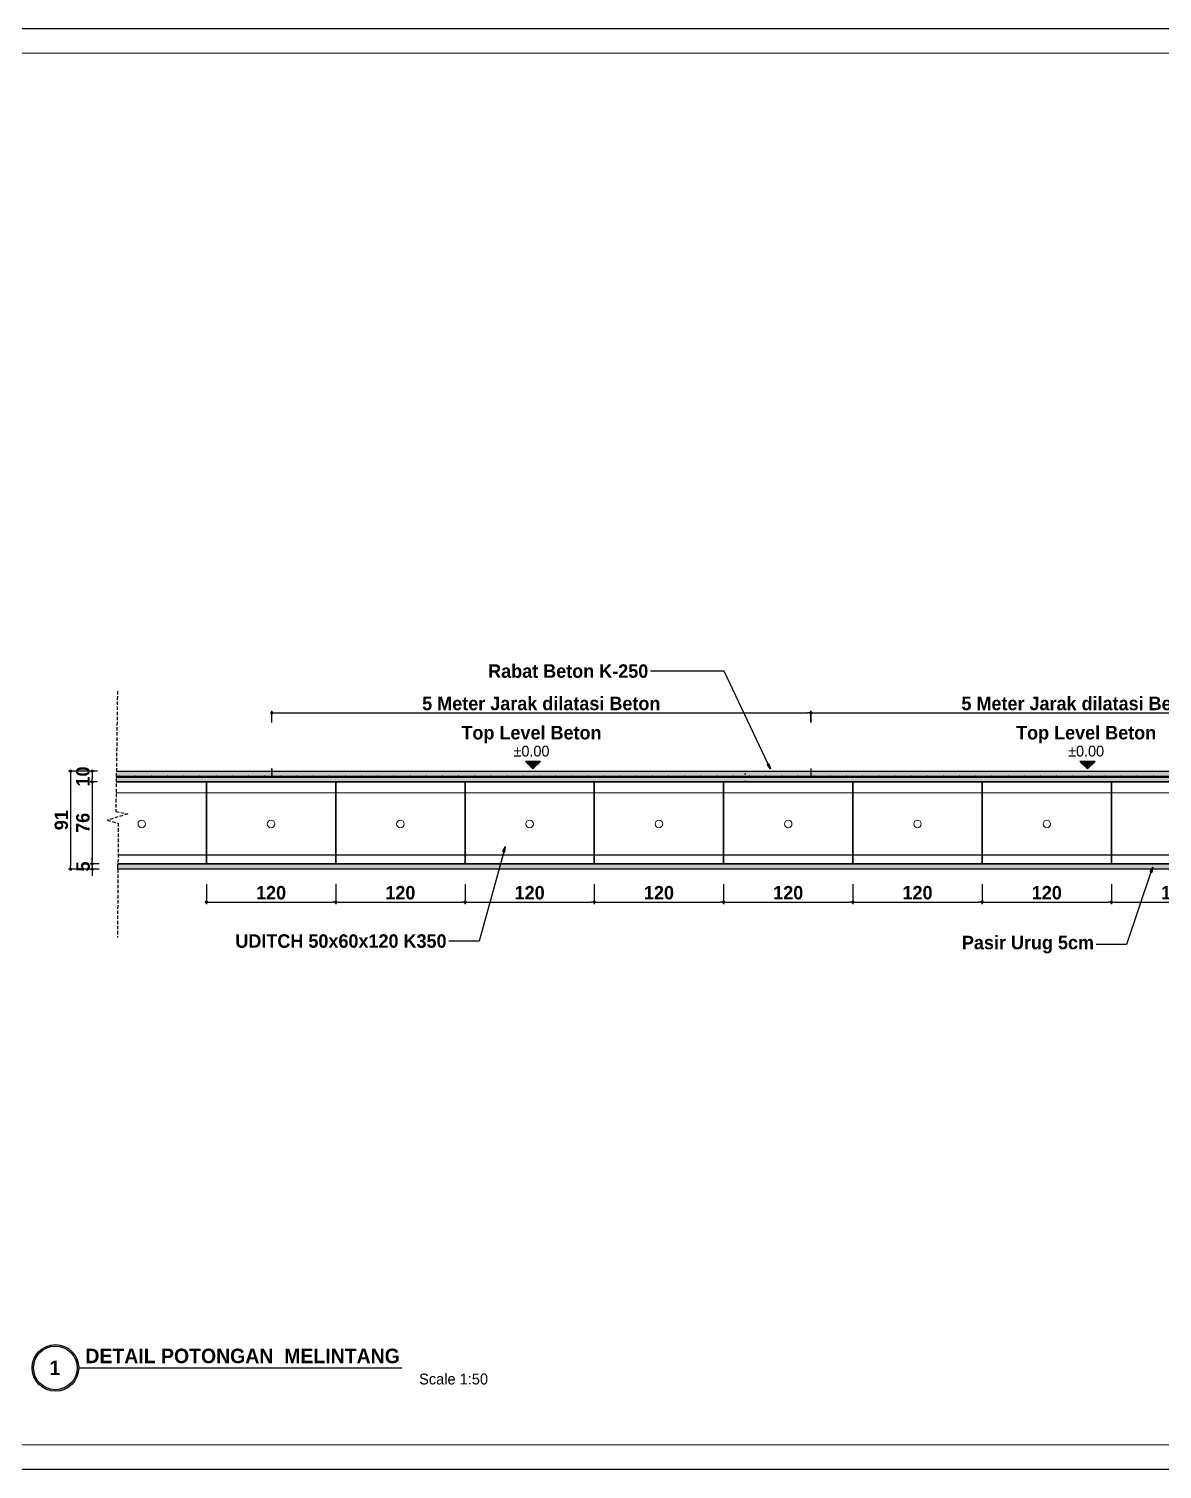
# Model space of a CAD drawing. Header units: centimetres. Extents: x -292707 to 138715, y -53922 to 66277.
# Drawn here: x 27920 to 28972, y -13009 to -11672 of the extents above; entities that cross this region are included whole.
import ezdxf
from ezdxf import colors
from ezdxf.entities.mleader import LeaderData, LeaderLine
from ezdxf.math import Vec2, Vec3
from ezdxf.xclip import XClip

# ---------------------------------------------------------------- set-up
doc = ezdxf.new("R2010")
doc.units = ezdxf.units.CM
doc.header["$XCLIPFRAME"] = 0
doc.linetypes.add('HIDDEN', pattern=[9.525, 6.35, -3.175])
for name, color, linetype in [('A-ALINE-2', 101, 'Continuous'), ('A-ALINE-3', 111, 'Continuous'), ('A-ALINE-4', 113, 'Continuous'), ('A-ALINE-7', 119, 'Continuous'), ('A-ANNOTATION', 144, 'Continuous'), ('A-DIM', 157, 'Continuous'), ('A-TEXT', 254, 'Continuous')]:
    doc.layers.add(name, color=color, linetype=linetype)
for name, color, linetype, lineweight, true_color in [('A-FILL-1', 250, 'Continuous', 0, 0x333333), ('A-FILL-2', 7, 'Continuous', 0, 0x4d4d4d), ('A-FILL-3', 7, 'Continuous', 0, 0x666666), ('A-FILL-4', 9, 'Continuous', 0, 0x808080), ('A-FILL-7', 7, 'Continuous', 0, 0xcccccc)]:
    doc.layers.add(name, color=color, linetype=linetype, lineweight=lineweight, true_color=true_color)
doc.styles.add('Scale 50', font='GOTHICB.TTF', dxfattribs={"height": 12.5})
doc.styles.add('Scale 80', font='GOTHICB.TTF', dxfattribs={"height": 20})
doc.dimstyles.new('Scale 50', dxfattribs={"dimscale": 0, "dimtxt": 7.5, "dimasz": 3, "dimexe": 2, "dimexo": 2, "dimgap": 2, "dimtad": 1, "dimdec": 0, "dimtxsty": 'Scale 50', "dimblk": 'DOT', "dimcen": 2.5, "dimclrd": 256, "dimclre": 256, "dimclrt": 254, "dimadec": 0, "dimazin": 0, "dimtfac": 1, "dimtdec": 0, "dimtmove": 0, "dimatfit": 3, "dimldrblk": 'DOTSMALL', "dimfxl": 1, "dimtfillclr": 256, "dimlwd": -1, "dimlwe": -1, "dimarcsym": 0})

# ---------------------------------------------------------------- blocks, each defined once
blk = doc.blocks.new('hgfhgfh')
at = {"layer": 'A-ALINE-2', "ltscale": 0.14}
blk.add_arc((48104.3, -28947.4), 4890.2, 273.0231, 87.0365, dxfattribs=at)
at = {"layer": 'A-FILL-4', "ltscale": 0.14}
for radius, start, end in [(4885.2, 273.0247, 87.035), (4890.2, 273.0231, 87.0365), (4758.2, 273.0648, 86.9957), (4763.2, 273.0632, 86.9973), (4631.2, 273.1065, 86.9548), (4636.2, 273.1048, 86.9564), (4504.2, 273.15, 86.9121), (4509.2, 273.1483, 86.9138), (4377.2, 273.1954, 86.8676), (4382.2, 273.1936, 86.8694), (4250.2, 273.2428, 86.8212), (4255.2, 273.2409, 86.8231), (4123.2, 273.2924, 86.7726), (4128.2, 273.2904, 86.7745), (3996.2, 273.3443, 86.7217), (4001.2, 273.3422, 86.7237)]:
    blk.add_arc((48104.3, -28947.4), radius, start, end, dxfattribs=at)
blk = doc.blocks.new('A$Cee8faf8f')
at = {"layer": 'A-FILL-7'}
h = blk.add_hatch(color=256, dxfattribs=at)
h.dxf.hatch_style = 1
edge = h.paths.add_edge_path()
edge.add_arc((0.6, 0.6), 0.6, 0, 360)
at = {"layer": 'A-FILL-1', "ltscale": 0.25}
blk.add_circle((0.6, 0.6), 0.6, dxfattribs=at)
blk = doc.blocks.new('GFDFGGFDG')
at = {"ltscale": 0.25}
blk.add_lwpolyline([(14867.5, -12200.6), (14987.5, -12200.6), (14987.5, -12276.6), (14867.5, -12276.6)], close=True, dxfattribs=at)
at = {"layer": 'A-ALINE-3', "ltscale": 0.25}
blk.add_lwpolyline([(14867.5, -12276.6), (14987.5, -12276.6), (14987.5, -12268.6), (14867.5, -12268.6)], close=True, dxfattribs=at)
at = {"layer": 'A-FILL-2'}
for p, q in [((14867.5, -12200.6), (14870.5, -12200.6)), ((14867.5, -12210.6), (14867.5, -12200.6)), ((14896, -12200.6), (14870.5, -12200.6)), ((14899, -12200.6), (14896, -12200.6)), ((14924.5, -12200.6), (14899, -12200.6)), ((14924.5, -12200.6), (14927.5, -12200.6)), ((14927.5, -12200.6), (14930.5, -12200.6)), ((14956, -12200.6), (14930.5, -12200.6)), ((14959, -12200.6), (14956, -12200.6)), ((14984.5, -12200.6), (14959, -12200.6)), ((14984.5, -12200.6), (14987.5, -12200.6)), ((14987.5, -12200.6), (14987.5, -12210.6)), ((14867.5, -12210.6), (14870.5, -12210.6)), ((14867.5, -12210.6), (14867.5, -12260.6)), ((14870.5, -12210.6), (14896, -12210.6)), ((14899, -12210.6), (14896, -12210.6)), ((14899, -12210.6), (14924.5, -12210.6)), ((14924.5, -12210.6), (14927.5, -12210.6)), ((14927.5, -12210.6), (14930.5, -12210.6)), ((14930.5, -12210.6), (14956, -12210.6)), ((14959, -12210.6), (14956, -12210.6)), ((14959, -12210.6), (14984.5, -12210.6)), ((14984.5, -12210.6), (14987.5, -12210.6)), ((14987.5, -12210.6), (14987.5, -12260.6)), ((14867.5, -12268.6), (14867.5, -12260.6)), ((14867.5, -12268.6), (14867.5, -12269.6)), ((14924, -12268.6), (14867.5, -12268.6)), ((14924, -12268.6), (14931, -12268.6)), ((14987.5, -12268.6), (14931, -12268.6)), ((14987.5, -12268.6), (14987.5, -12260.6)), ((14987.5, -12269.6), (14987.5, -12268.6)), ((14867.5, -12269.6), (14867.5, -12276.6)), ((14867.5, -12276.6), (14987.5, -12276.6)), ((14987.5, -12269.6), (14987.5, -12276.6))]:
    blk.add_line(p, q, dxfattribs=at)
at = {"layer": 'A-FILL-2', "ltscale": 0.25}
blk.add_circle((14927.5, -12239.6), 3.5, dxfattribs=at)
blk = doc.blocks.new('jhgkjhkjhkjh')
at = {"layer": 'A-FILL-1', "ltscale": 0.25}
blk.add_lwpolyline([(-1286.61, 931.53), (-933.61, 931.53), (-933.61, 1218.53), (-1286.61, 1218.53)], close=True, dxfattribs=at)
at = {"layer": 'Defpoints'}
blk.add_lwpolyline([(-1296.61, 926.53), (-876.61, 926.53), (-876.61, 1223.53), (-1296.61, 1223.53)], close=True, dxfattribs=at)
blk = doc.blocks.new('*U587')
at = {"layer": 'A-ANNOTATION'}
h = blk.add_hatch(color=256, dxfattribs=at)
h.dxf.hatch_style = 1
h.paths.add_polyline_path([(62379.6, 26197.9, 1), (62443.6, 26197.9, 1)])
h.paths.add_polyline_path([(62441.6, 26197.9, -1), (62381.6, 26197.9, -1)], flags=16)
blk.add_lwpolyline([(62443.6, 26197.9), (62887.8, 26197.9)], dxfattribs=at)
for radius in [32, 30]:
    blk.add_circle((62411.6, 26197.9), radius, dxfattribs=at)
blk = doc.blocks.new('A$Cb77c0ee4')
at = {"layer": 'A-ANNOTATION'}
h = blk.add_hatch(color=256, dxfattribs=at)
h.dxf.hatch_style = 1
h.paths.add_polyline_path([(3, 1.5), (0, 1.5), (1.5, 0)])
edge = h.paths.add_edge_path(flags=17)
edge.add_line((3, 1.5), (0, 1.5))
for points in [[(3, 1.5), (0, 1.5)], [(3, 1.5), (0, 1.5), (1.5, 0), (3, 1.5)]]:
    blk.add_lwpolyline(points, dxfattribs=at)
blk = doc.blocks.new('_Dot')
at = {"color": 0, "linetype": 'ByBlock', "lineweight": -2}
blk.add_line((-0.5, 0), (-1, 0), dxfattribs=at)
at = {"color": 0, "linetype": 'ByBlock', "const_width": 0.5}
blk.add_lwpolyline([(-0.25, 0, 1), (0.25, 0, 1)], format="xyb", close=True, dxfattribs=at)
blk = doc.blocks.new('*D953')
at = {"layer": 'A-DIM', "ltscale": 0.25, "transparency": 16777216}
for p, q in [((28085.1, -12466), (28085.1, -12484.5)), ((28205.1, -12466), (28205.1, -12484.5)), ((28088.1, -12482.5), (28202.1, -12482.5))]:
    blk.add_line(p, q, dxfattribs=at)
at = {"layer": 'Defpoints', "color": 0, "ltscale": 0.25, "transparency": 16777216}
for p in [(28085.1, -12464), (28205.1, -12464), (28205.1, -12482.5)]:
    blk.add_point(p, dxfattribs=at)
at = {"layer": 'A-DIM', "ltscale": 0.25, "transparency": 16777216, "xscale": 3, "yscale": 3, "zscale": 3, "rotation": 180}
blk.add_blockref('_Dot', (28085.1, -12482.5), dxfattribs=at)
at = {"layer": 'A-DIM', "ltscale": 0.25, "transparency": 16777216, "xscale": 3, "yscale": 3, "zscale": 3}
blk.add_blockref('_Dot', (28205.1, -12482.5), dxfattribs=at)
at = {"layer": 'A-DIM', "color": 254, "ltscale": 0.25, "transparency": 16777216, "insert": (28145.1, -12473.9), "char_height": 12.5, "attachment_point": 5, "style": 'Scale 50'}
blk.add_mtext('120', dxfattribs=at)
blk = doc.blocks.new('_DotSmall')
at = {"color": 0, "linetype": 'ByBlock', "const_width": 0.5}
blk.add_lwpolyline([(-0.0625, 0, 1), (0.0625, 0, 1)], format="xyb", close=True, dxfattribs=at)
blk = doc.blocks.new('*D954')
at = {"layer": 'A-DIM', "ltscale": 5, "transparency": 16777216}
for p, q in [((28205.1, -12466), (28205.1, -12484.5)), ((28325.1, -12466), (28325.1, -12484.5)), ((28208.1, -12482.5), (28322.1, -12482.5))]:
    blk.add_line(p, q, dxfattribs=at)
at = {"layer": 'Defpoints', "color": 0, "ltscale": 5, "transparency": 16777216}
for p in [(28205.1, -12464), (28325.1, -12464), (28325.1, -12482.5)]:
    blk.add_point(p, dxfattribs=at)
at = {"layer": 'A-DIM', "ltscale": 5, "transparency": 16777216, "xscale": 3, "yscale": 3, "zscale": 3, "rotation": 180}
blk.add_blockref('_Dot', (28205.1, -12482.5), dxfattribs=at)
at = {"layer": 'A-DIM', "ltscale": 5, "transparency": 16777216, "xscale": 3, "yscale": 3, "zscale": 3}
blk.add_blockref('_Dot', (28325.1, -12482.5), dxfattribs=at)
at = {"layer": 'A-DIM', "color": 254, "ltscale": 5, "transparency": 16777216, "insert": (28265.1, -12473.9), "char_height": 12.5, "attachment_point": 5, "style": 'Scale 50'}
blk.add_mtext('120', dxfattribs=at)
blk = doc.blocks.new('*D959')
at = {"layer": 'A-DIM', "ltscale": 5, "transparency": 16777216}
for p, q in [((28325.1, -12466), (28325.1, -12484.5)), ((28445.1, -12466), (28445.1, -12484.5)), ((28328.1, -12482.5), (28442.1, -12482.5))]:
    blk.add_line(p, q, dxfattribs=at)
at = {"layer": 'Defpoints', "color": 0, "ltscale": 5, "transparency": 16777216}
for p in [(28325.1, -12464), (28445.1, -12464), (28445.1, -12482.5)]:
    blk.add_point(p, dxfattribs=at)
at = {"layer": 'A-DIM', "ltscale": 5, "transparency": 16777216, "xscale": 3, "yscale": 3, "zscale": 3, "rotation": 180}
blk.add_blockref('_Dot', (28325.1, -12482.5), dxfattribs=at)
at = {"layer": 'A-DIM', "ltscale": 5, "transparency": 16777216, "xscale": 3, "yscale": 3, "zscale": 3}
blk.add_blockref('_Dot', (28445.1, -12482.5), dxfattribs=at)
at = {"layer": 'A-DIM', "color": 254, "ltscale": 5, "transparency": 16777216, "insert": (28385.1, -12473.9), "char_height": 12.5, "attachment_point": 5, "style": 'Scale 50'}
blk.add_mtext('120', dxfattribs=at)
blk = doc.blocks.new('*D960')
at = {"layer": 'A-DIM', "ltscale": 5, "transparency": 16777216}
for p, q in [((28445.1, -12466), (28445.1, -12484.5)), ((28565.1, -12466), (28565.1, -12484.5)), ((28448.1, -12482.5), (28562.1, -12482.5))]:
    blk.add_line(p, q, dxfattribs=at)
at = {"layer": 'Defpoints', "color": 0, "ltscale": 5, "transparency": 16777216}
for p in [(28445.1, -12464), (28565.1, -12464), (28565.1, -12482.5)]:
    blk.add_point(p, dxfattribs=at)
at = {"layer": 'A-DIM', "ltscale": 5, "transparency": 16777216, "xscale": 3, "yscale": 3, "zscale": 3, "rotation": 180}
blk.add_blockref('_Dot', (28445.1, -12482.5), dxfattribs=at)
at = {"layer": 'A-DIM', "ltscale": 5, "transparency": 16777216, "xscale": 3, "yscale": 3, "zscale": 3}
blk.add_blockref('_Dot', (28565.1, -12482.5), dxfattribs=at)
at = {"layer": 'A-DIM', "color": 254, "ltscale": 5, "transparency": 16777216, "insert": (28505.1, -12473.9), "char_height": 12.5, "attachment_point": 5, "style": 'Scale 50'}
blk.add_mtext('120', dxfattribs=at)
blk = doc.blocks.new('*D961')
at = {"layer": 'A-DIM', "ltscale": 5, "transparency": 16777216}
for p, q in [((28565.1, -12466), (28565.1, -12484.5)), ((28685.1, -12466), (28685.1, -12484.5)), ((28568.1, -12482.5), (28682.1, -12482.5))]:
    blk.add_line(p, q, dxfattribs=at)
at = {"layer": 'Defpoints', "color": 0, "ltscale": 5, "transparency": 16777216}
for p in [(28565.1, -12464), (28685.1, -12464), (28685.1, -12482.5)]:
    blk.add_point(p, dxfattribs=at)
at = {"layer": 'A-DIM', "ltscale": 5, "transparency": 16777216, "xscale": 3, "yscale": 3, "zscale": 3, "rotation": 180}
blk.add_blockref('_Dot', (28565.1, -12482.5), dxfattribs=at)
at = {"layer": 'A-DIM', "ltscale": 5, "transparency": 16777216, "xscale": 3, "yscale": 3, "zscale": 3}
blk.add_blockref('_Dot', (28685.1, -12482.5), dxfattribs=at)
at = {"layer": 'A-DIM', "color": 254, "ltscale": 5, "transparency": 16777216, "insert": (28625.1, -12473.9), "char_height": 12.5, "attachment_point": 5, "style": 'Scale 50'}
blk.add_mtext('120', dxfattribs=at)
blk = doc.blocks.new('*D962')
at = {"layer": 'A-DIM', "ltscale": 5, "transparency": 16777216}
for p, q in [((28685.1, -12466), (28685.1, -12484.5)), ((28805.1, -12466), (28805.1, -12484.5)), ((28688.1, -12482.5), (28802.1, -12482.5))]:
    blk.add_line(p, q, dxfattribs=at)
at = {"layer": 'Defpoints', "color": 0, "ltscale": 5, "transparency": 16777216}
for p in [(28685.1, -12464), (28805.1, -12464), (28805.1, -12482.5)]:
    blk.add_point(p, dxfattribs=at)
at = {"layer": 'A-DIM', "ltscale": 5, "transparency": 16777216, "xscale": 3, "yscale": 3, "zscale": 3, "rotation": 180}
blk.add_blockref('_Dot', (28685.1, -12482.5), dxfattribs=at)
at = {"layer": 'A-DIM', "ltscale": 5, "transparency": 16777216, "xscale": 3, "yscale": 3, "zscale": 3}
blk.add_blockref('_Dot', (28805.1, -12482.5), dxfattribs=at)
at = {"layer": 'A-DIM', "color": 254, "ltscale": 5, "transparency": 16777216, "insert": (28745.1, -12473.9), "char_height": 12.5, "attachment_point": 5, "style": 'Scale 50'}
blk.add_mtext('120', dxfattribs=at)
blk = doc.blocks.new('*D963')
at = {"layer": 'A-DIM', "ltscale": 5, "transparency": 16777216}
for p, q in [((28805.1, -12466), (28805.1, -12484.5)), ((28925.1, -12466), (28925.1, -12484.5)), ((28808.1, -12482.5), (28922.1, -12482.5))]:
    blk.add_line(p, q, dxfattribs=at)
at = {"layer": 'Defpoints', "color": 0, "ltscale": 5, "transparency": 16777216}
for p in [(28805.1, -12464), (28925.1, -12464), (28925.1, -12482.5)]:
    blk.add_point(p, dxfattribs=at)
at = {"layer": 'A-DIM', "ltscale": 5, "transparency": 16777216, "xscale": 3, "yscale": 3, "zscale": 3, "rotation": 180}
blk.add_blockref('_Dot', (28805.1, -12482.5), dxfattribs=at)
at = {"layer": 'A-DIM', "ltscale": 5, "transparency": 16777216, "xscale": 3, "yscale": 3, "zscale": 3}
blk.add_blockref('_Dot', (28925.1, -12482.5), dxfattribs=at)
at = {"layer": 'A-DIM', "color": 254, "ltscale": 5, "transparency": 16777216, "insert": (28865.1, -12473.9), "char_height": 12.5, "attachment_point": 5, "style": 'Scale 50'}
blk.add_mtext('120', dxfattribs=at)
blk = doc.blocks.new('*D964')
at = {"layer": 'A-DIM', "ltscale": 5, "transparency": 16777216}
for p, q in [((28925.1, -12466), (28925.1, -12484.5)), ((29045.1, -12466), (29045.1, -12484.5)), ((28928.1, -12482.5), (29042.1, -12482.5))]:
    blk.add_line(p, q, dxfattribs=at)
at = {"layer": 'Defpoints', "color": 0, "ltscale": 5, "transparency": 16777216}
for p in [(28925.1, -12464), (29045.1, -12464), (29045.1, -12482.5)]:
    blk.add_point(p, dxfattribs=at)
at = {"layer": 'A-DIM', "ltscale": 5, "transparency": 16777216, "xscale": 3, "yscale": 3, "zscale": 3, "rotation": 180}
blk.add_blockref('_Dot', (28925.1, -12482.5), dxfattribs=at)
at = {"layer": 'A-DIM', "ltscale": 5, "transparency": 16777216, "xscale": 3, "yscale": 3, "zscale": 3}
blk.add_blockref('_Dot', (29045.1, -12482.5), dxfattribs=at)
at = {"layer": 'A-DIM', "color": 254, "ltscale": 5, "transparency": 16777216, "insert": (28985.1, -12473.9), "char_height": 12.5, "attachment_point": 5, "style": 'Scale 50'}
blk.add_mtext('120', dxfattribs=at)
blk = doc.blocks.new('*D967')
at = {"layer": 'A-DIM', "ltscale": 5, "transparency": 16777216}
for p, q in [((28145.8, -12315.9), (28145.8, -12305)), ((28148.8, -12307), (28643, -12307)), ((28646, -12315.9), (28646, -12305))]:
    blk.add_line(p, q, dxfattribs=at)
at = {"layer": 'Defpoints', "color": 0, "ltscale": 5, "transparency": 16777216}
for p in [(28646, -12307), (28145.8, -12317.9), (28646, -12317.9)]:
    blk.add_point(p, dxfattribs=at)
at = {"layer": 'A-DIM', "ltscale": 5, "transparency": 16777216, "xscale": 3, "yscale": 3, "zscale": 3, "rotation": 180}
blk.add_blockref('_Dot', (28145.8, -12307), dxfattribs=at)
at = {"layer": 'A-DIM', "ltscale": 5, "transparency": 16777216, "xscale": 3, "yscale": 3, "zscale": 3}
blk.add_blockref('_Dot', (28646, -12307), dxfattribs=at)
at = {"layer": 'A-DIM', "color": 254, "ltscale": 5, "transparency": 16777216, "insert": (28395.9, -12298.3), "char_height": 12.5, "width": 259.105, "attachment_point": 5, "style": 'Scale 50'}
blk.add_mtext('5 Meter Jarak dilatasi Beton', dxfattribs=at)
blk = doc.blocks.new('*D968')
at = {"layer": 'A-DIM', "ltscale": 5, "transparency": 16777216}
for p, q in [((28646.3, -12315.9), (28646.3, -12305)), ((28649.3, -12307), (29143.5, -12307)), ((29146.5, -12315.9), (29146.5, -12305))]:
    blk.add_line(p, q, dxfattribs=at)
at = {"layer": 'Defpoints', "color": 0, "ltscale": 5, "transparency": 16777216}
for p in [(29146.5, -12307), (28646.3, -12317.9), (29146.5, -12317.9)]:
    blk.add_point(p, dxfattribs=at)
at = {"layer": 'A-DIM', "ltscale": 5, "transparency": 16777216, "xscale": 3, "yscale": 3, "zscale": 3, "rotation": 180}
blk.add_blockref('_Dot', (28646.3, -12307), dxfattribs=at)
at = {"layer": 'A-DIM', "ltscale": 5, "transparency": 16777216, "xscale": 3, "yscale": 3, "zscale": 3}
blk.add_blockref('_Dot', (29146.5, -12307), dxfattribs=at)
at = {"layer": 'A-DIM', "color": 254, "ltscale": 5, "transparency": 16777216, "insert": (28896.4, -12298.3), "char_height": 12.5, "width": 292.56, "attachment_point": 5, "style": 'Scale 50'}
blk.add_mtext('5 Meter Jarak dilatasi Beton', dxfattribs=at)
blk = doc.blocks.new('_Closed')
at = {"color": 0, "linetype": 'ByBlock', "lineweight": -2}
for p, q in [((-1, 0.17), (0, 0)), ((-1, 0.17), (-1, -0.17)), ((0, 0), (-1, -0.17)), ((0, 0), (-1, 0))]:
    blk.add_line(p, q, dxfattribs=at)
blk = doc.blocks.new('*D955')
at = {"layer": 'A-DIM', "ltscale": 5, "transparency": 16777216}
for p, q in [((27983.9, -12361), (27977.1, -12361)), ((27983.7, -12371), (27977.1, -12371)), ((27979.1, -12364), (27979.1, -12368))]:
    blk.add_line(p, q, dxfattribs=at)
at = {"layer": 'Defpoints', "color": 0, "ltscale": 5, "transparency": 16777216}
for p in [(27985.9, -12361), (27979.1, -12371), (27985.7, -12371)]:
    blk.add_point(p, dxfattribs=at)
at = {"layer": 'A-DIM', "ltscale": 5, "transparency": 16777216, "xscale": 3, "yscale": 3, "zscale": 3}
for p, rotation in [((27979.1, -12361), 90), ((27979.1, -12371), 270)]:
    blk.add_blockref('_Dot', p, dxfattribs=dict(at, rotation=rotation))
at = {"layer": 'A-DIM', "color": 254, "ltscale": 5, "transparency": 16777216, "insert": (27970.5, -12366), "char_height": 12.5, "attachment_point": 5, "rotation": 90, "style": 'Scale 50'}
blk.add_mtext('10', dxfattribs=at)
blk = doc.blocks.new('*D956')
at = {"layer": 'A-DIM', "ltscale": 5, "transparency": 16777216}
for p, q in [((27983.7, -12371), (27977.1, -12371)), ((27979.1, -12374), (27979.1, -12444)), ((27985.4, -12447), (27977.1, -12447))]:
    blk.add_line(p, q, dxfattribs=at)
at = {"layer": 'Defpoints', "color": 0, "ltscale": 5, "transparency": 16777216}
for p in [(27985.7, -12371), (27979.1, -12447), (27987.4, -12447)]:
    blk.add_point(p, dxfattribs=at)
at = {"layer": 'A-DIM', "ltscale": 5, "transparency": 16777216, "xscale": 3, "yscale": 3, "zscale": 3}
for p, rotation in [((27979.1, -12371), 90), ((27979.1, -12447), 270)]:
    blk.add_blockref('_Dot', p, dxfattribs=dict(at, rotation=rotation))
at = {"layer": 'A-DIM', "color": 254, "ltscale": 5, "transparency": 16777216, "insert": (27970.5, -12409), "char_height": 12.5, "attachment_point": 5, "rotation": 90, "style": 'Scale 50'}
blk.add_mtext('76', dxfattribs=at)
blk = doc.blocks.new('*D957')
at = {"layer": 'A-DIM', "ltscale": 5, "transparency": 16777216}
for p, q in [((27979.1, -12444), (27979.1, -12441)), ((27985.4, -12447), (27977.1, -12447)), ((27985.4, -12452), (27977.1, -12452)), ((27979.1, -12447), (27979.1, -12452)), ((27979.1, -12455), (27979.1, -12458))]:
    blk.add_line(p, q, dxfattribs=at)
at = {"layer": 'Defpoints', "color": 0, "ltscale": 5, "transparency": 16777216}
for p in [(27979.1, -12452), (27987.4, -12447), (27987.4, -12452)]:
    blk.add_point(p, dxfattribs=at)
at = {"layer": 'A-DIM', "ltscale": 5, "transparency": 16777216, "xscale": 3, "yscale": 3, "zscale": 3}
for p, rotation in [((27979.1, -12447), 270), ((27979.1, -12452), 90)]:
    blk.add_blockref('_Dot', p, dxfattribs=dict(at, rotation=rotation))
at = {"layer": 'A-DIM', "color": 254, "ltscale": 5, "transparency": 16777216, "insert": (27970.7, -12449.5), "char_height": 12.5, "attachment_point": 5, "rotation": 90, "style": 'Scale 50'}
blk.add_mtext('5', dxfattribs=at)
blk = doc.blocks.new('*D958')
at = {"layer": 'A-DIM', "ltscale": 5, "transparency": 16777216}
for p, q in [((27983.9, -12361), (27957.1, -12361)), ((27959.1, -12364), (27959.1, -12449)), ((27983.9, -12452), (27957.1, -12452))]:
    blk.add_line(p, q, dxfattribs=at)
at = {"layer": 'Defpoints', "color": 0, "ltscale": 5, "transparency": 16777216}
for p in [(27985.9, -12361), (27959.1, -12452), (27985.9, -12452)]:
    blk.add_point(p, dxfattribs=at)
at = {"layer": 'A-DIM', "ltscale": 5, "transparency": 16777216, "xscale": 3, "yscale": 3, "zscale": 3}
for p, rotation in [((27959.1, -12361), 90), ((27959.1, -12452), 270)]:
    blk.add_blockref('_Dot', p, dxfattribs=dict(at, rotation=rotation))
at = {"layer": 'A-DIM', "color": 254, "ltscale": 5, "transparency": 16777216, "insert": (27950.5, -12406.5), "char_height": 12.5, "attachment_point": 5, "rotation": 90, "style": 'Scale 50'}
blk.add_mtext('91', dxfattribs=at)

msp = doc.modelspace()

# ---------------------------------------------------------------- hatches: boundary and pattern name
at = {"ltscale": 5}
h = msp.add_hatch(dxfattribs=at)
h.set_pattern_fill('ANGLE', color=256)
h.set_pattern_definition([(0, (13052.428, -1e-11), (0, 6.985), [5.08, -1.905]), (90, (13052.428, -1e-11), (-6.985, 4e-16), [5.08, -1.905])])
h.paths.add_polyline_path([(28585.1, -12371), (28585.6, -12371), (28585.6, -12359), (28585.1, -12359)])
at = {"layer": 'A-FILL-2'}
h = msp.add_hatch(color=256, dxfattribs=at)
h.dxf.hatch_style = 1
h.paths.add_polyline_path([(28145.5, -12365), (28146, -12365), (28146, -12359), (28145.5, -12359)])
h = msp.add_hatch(color=256, dxfattribs=at)
h.dxf.hatch_style = 1
h.paths.add_polyline_path([(28646, -12365), (28646.5, -12365), (28646.5, -12359), (28646, -12359)])
at = {"layer": 'A-FILL-3', "ltscale": 0.25}
h = msp.add_hatch(dxfattribs=at)
h.set_pattern_fill('AR-CONC', color=256, scale=0.09)
h.set_pattern_definition([(50, (-21754.906, 28055.769), (16.3966202, -1.4345177), [1.7145, -18.8595]), (355, (-21754.906, 28055.77), (-3.171908, 17.195116), [1.3716, -15.0876526]), (100.451445, (-21753.54, 28055.65), (13.2247122, 15.7605977), [1.457101, -16.028122]), (46.1842, (-21754.906, 28060.341), (24.3971137, -3.7838095), [2.57175, -28.28925]), (96.635558, (-21752.873, 28060.026), (21.366372, 22.268351), [2.185652, -24.042205]), (351.18415, (-21754.906, 28060.34), (21.366372, 22.268351), [2.057397, -22.631376]), (21, (-21752.62, 28059.198), (13.6452952, -9.2038678), [1.7145, -18.8595]), (326, (-21752.62, 28059.198), (5.5621826, 16.576917), [1.3716, -15.0876]), (71.451445, (-21751.483, 28058.431), (19.2074777, 7.3730492), [1.457101, -16.0280944]), (37.5, (-21754.906, 28055.769), (0.2779743, 7.6099535), [0, -14.90472, 0, -15.3162, 0, -15.14475]), (7.5, (-21754.906, 28055.769), (6.0137696, 9.0162517), [0, -8.73252, 0, -14.56182, 0, -5.77215]), (327.5, (-21760.004, 28055.769), (12.20315357, -0.51558696), [0, -5.715, 0, -17.8308, 0, -23.6601]), (317.5, (-21762.29, 28055.769), (13.3316263, 2.2883842), [0, -7.4295, 0, -11.84148, 0, -16.8021])])
h.paths.add_polyline_path([(29373.2, -12371), (29373.4, -12361), (28001.5, -12361), (28001.4, -12371)])
at = {"layer": 'A-FILL-7'}
h = msp.add_hatch(color=256, dxfattribs=at)
h.dxf.hatch_style = 1
h.paths.add_polyline_path([(29373.3, -12366.5), (29373.3, -12366), (28001.4, -12366), (28001.4, -12366.6)])

# ---------------------------------------------------------------- linework, layer by layer
at = {"ltscale": 0.25}
msp.add_lwpolyline([(28001.4, -12371), (28085.1, -12371), (28085.1, -12447), (28003, -12447)], dxfattribs=at)
at = {"layer": 'A-ALINE-3', "ltscale": 0.25}
msp.add_lwpolyline([(28003, -12447), (28085.1, -12447), (28085.1, -12439), (28003.1, -12439)], dxfattribs=at)
at = {"layer": 'A-ALINE-7', "ltscale": 5}
for points in [[(28145.5, -12365), (28146, -12365), (28146, -12359), (28145.5, -12359)], [(28646, -12365), (28646.5, -12365), (28646.5, -12359), (28646, -12359)]]:
    msp.add_lwpolyline(points, close=True, dxfattribs=at)
at = {"layer": 'A-FILL-2'}
for p, q in [((28022.1, -12371), (28001.4, -12371)), ((28022.1, -12371), (28025.1, -12371)), ((28025.1, -12371), (28028.1, -12371)), ((28053.6, -12371), (28028.1, -12371)), ((28056.6, -12371), (28053.6, -12371)), ((28082.1, -12371), (28056.6, -12371)), ((28082.1, -12371), (28085.1, -12371)), ((28085.1, -12371), (28085.1, -12381)), ((28001.2, -12381), (28022.1, -12381)), ((28022.1, -12381), (28025.1, -12381)), ((28025.1, -12381), (28028.1, -12381)), ((28028.1, -12381), (28053.6, -12381)), ((28056.6, -12381), (28053.6, -12381)), ((28056.6, -12381), (28082.1, -12381)), ((28082.1, -12381), (28085.1, -12381)), ((28085.1, -12381), (28085.1, -12431)), ((28021.6, -12439), (28003.1, -12439)), ((28021.6, -12439), (28028.6, -12439)), ((28085.1, -12439), (28028.6, -12439)), ((28085.1, -12439), (28085.1, -12431)), ((28085.1, -12440), (28085.1, -12439)), ((28085.1, -12440), (28085.1, -12447)), ((28003, -12447), (28085.1, -12447))]:
    msp.add_line(p, q, dxfattribs=at)
at = {"layer": 'A-FILL-2', "ltscale": 0.25}
msp.add_circle((28025.1, -12410), 3.5, dxfattribs=at)
at = {"layer": 'A-TEXT', "linetype": 'HIDDEN', "ltscale": 0.5}
msp.add_lwpolyline([(28002.5, -12286.8), (28001, -12398.6), (28012.1, -12400.7), (27992.9, -12406.6), (28003.3, -12409.3), (28002.5, -12515.5)], dxfattribs=at)
at = {"layer": 'A-TEXT', "ltscale": 0.25}
for points in [[(28001.5, -12361), (29373.4, -12361)], [(29373.3, -12366), (28001.4, -12366)], [(28001.4, -12366.6), (29373.3, -12366.5)], [(29373.2, -12370.9), (28001.4, -12371)], [(29373.2, -12370.9), (28001.4, -12371)]]:
    msp.add_lwpolyline(points, dxfattribs=at)

# ---------------------------------------------------------------- block references
ref = msp.add_blockref('hgfhgfh', (-24061.3, 21207.3))
XClip(ref).set_block_clipping_path([(50808.1648809855, -31290.4213153547), (51719.5727609521, -28947.4361751758), (53151.4715442315, -28947.4361751758), (52338.9494050611, -32618.7586975076)])
at = {"ltscale": 0.25, "xscale": 4.711602529588466, "yscale": 4.711602529588466, "zscale": 4.711602529588466}
for p in [(28381.1, -12359), (28895.8, -12359)]:
    msp.add_blockref('A$Cb77c0ee4', p, dxfattribs=at)
for p in [(13217.6, -170.4), (13337.6, -170.4), (13457.6, -170.4), (13577.6, -170.4), (13697.6, -170.4), (13817.6, -170.4), (13937.6, -170.4), (14057.6, -170.4)]:
    msp.add_blockref('GFDFGGFDG', p)
at = {"layer": 'A-ALINE-7', "ltscale": 0.25, "xscale": 0.4999999999995392, "yscale": 0.4999999999995392, "zscale": 0.4999999999995392}
for p in [(28003.8, -12366), (28018.8, -12366), (28033.8, -12366), (28048.8, -12366), (28063.8, -12366), (28078.8, -12366), (28093.8, -12366), (28108.8, -12366), (28123.8, -12366), (28138.8, -12366), (28153.8, -12366), (28168.8, -12366), (28183.8, -12366), (28198.8, -12366), (28213.8, -12366), (28228.8, -12366), (28243.8, -12366), (28258.8, -12366), (28273.8, -12366), (28288.8, -12366), (28303.8, -12366), (28318.8, -12366), (28333.8, -12366), (28348.8, -12366), (28363.8, -12366), (28378.8, -12366), (28393.8, -12366), (28408.8, -12366), (28423.8, -12366), (28438.8, -12366), (28453.8, -12366), (28468.8, -12366), (28483.8, -12366), (28498.8, -12366), (28513.8, -12366), (28528.8, -12366), (28543.8, -12366), (28558.8, -12366), (28573.8, -12366), (28588.8, -12366), (28603.8, -12366), (28618.8, -12366), (28633.8, -12366), (28648.8, -12366), (28663.8, -12366), (28678.8, -12366), (28693.8, -12366), (28708.8, -12366), (28723.8, -12366), (28738.8, -12366), (28753.8, -12366), (28768.8, -12366), (28783.8, -12366), (28798.8, -12366), (28813.8, -12366), (28828.8, -12366), (28843.8, -12366), (28858.8, -12366), (28873.8, -12366), (28888.8, -12366), (28903.8, -12366), (28918.8, -12366), (28933.8, -12366), (28948.8, -12366), (28963.8, -12366)]:
    msp.add_blockref('A$Cee8faf8f', p, dxfattribs=at)
at = {"layer": 'A-TEXT'}
for name, p, xscale, yscale, zscale in [('jhgkjhkjhkjh', (33670, -17178.1), 4.5, 4.5, 4.5), ('*U587', (-14182.9, -30598.3), 0.6749999999999999, 0.6749999999999999, 0.6749999999999999)]:
    msp.add_blockref(name, p, dxfattribs=dict(at, xscale=xscale, yscale=yscale, zscale=zscale))

# ---------------------------------------------------------------- texts
at = {"ltscale": 0.25, "attachment_point": 5, "style": 'Scale 50'}
for s, insert, char_height in [('Top Level Beton', (28386.8, -12327.2), 12.5), ('Top Level Beton', (28901.6, -12327.2), 12.5), ('{\\fCentury Gothic|b0|i0|c0|p34;%%P0.00}', (28386.8, -12342.5), 10), ('{\\fCentury Gothic|b0|i0|c0|p34;%%P0.00}', (28901.6, -12342.5), 10)]:
    msp.add_mtext_dynamic_manual_height_columns(s, width=146.541, gutter_width=62.5, heights=[0], dxfattribs=dict(at, insert=insert, char_height=char_height))
at = {"layer": 'A-TEXT', "ltscale": 0.25, "style": 'Scale 80'}
for s, width, insert, char_height, attachment_point in [('DETAIL POTONGAN  MELINTANG', 425.871, (28264.6, -12903.7), 13.5, 6), ('1', 41.85, (27944.3, -12914.7), 13.5, 5), ('{\\fCentury Gothic|b0|i0|c0|p34;Scale 1:50}', 366.088, (28346.5, -12925.1), 10.125, 6)]:
    msp.add_mtext_dynamic_manual_height_columns(s, width=width, gutter_width=50.6, heights=[0], dxfattribs=dict(at, insert=insert, char_height=char_height, attachment_point=attachment_point))

# ---------------------------------------------------------------- dimensions: what is measured, and where the dimension line sits
at = {"layer": 'A-DIM', "ltscale": 5}
for base, p1, p2, picture, middle in [((28646, -12307), (28145.8, -12317.9), (28646, -12317.9), '*D967', (28395.9, -12298.3)), ((29146.5, -12307), (28646.3, -12317.9), (29146.5, -12317.9), '*D968', (28896.4, -12298.3))]:
    dim = msp.add_linear_dim(base=base, p1=p1, p2=p2, text='5 Meter Jarak dilatasi Beton', dimstyle='Scale 50', override={"dimscale": 1}, dxfattribs=at)
    dim.commit()
    dim.dimension.update_dxf_attribs({"geometry": picture, "text_midpoint": middle})
for base, p1, p2, override, picture, middle in [((27959.1, -12452), (27985.9, -12361), (27985.9, -12452), {"dimscale": 1}, '*D958', (27950.5, -12406.5)), ((27979.1, -12447), (27985.7, -12371), (27987.4, -12447), {"dimscale": 1, "dimtmove": 1}, '*D956', (27970.5, -12409))]:
    dim = msp.add_linear_dim(base=base, p1=p1, p2=p2, angle=90, dimstyle='Scale 50', override=override, dxfattribs=at)
    dim.commit()
    dim.dimension.update_dxf_attribs({"geometry": picture, "text_midpoint": middle})
for base, p1, p2, override, picture, middle in [((27979.1, -12371), (27985.9, -12361), (27985.7, -12371), {"dimscale": 1}, '*D955', (27979.1, -12366)), ((27979.1, -12452), (27987.4, -12447), (27987.4, -12452), {"dimscale": 1, "dimtmove": 1}, '*D957', (27979.1, -12449.5))]:
    dim = msp.add_linear_dim(base=base, p1=p1, p2=p2, angle=90, dimstyle='Scale 50', override=override, dxfattribs=at)
    dim.commit()
    dim.dimension.update_dxf_attribs({"geometry": picture, "text_midpoint": middle, "dimtype": 160})
at = {"layer": 'A-DIM', "ltscale": 0.25}
dim = msp.add_linear_dim(base=(28205.1, -12482.5), p1=(28085.1, -12464), p2=(28205.1, -12464), dimstyle='Scale 50', override={"dimscale": 1}, dxfattribs=at)
dim.commit()
dim.dimension.update_dxf_attribs({"geometry": '*D953', "text_midpoint": (28145.1, -12473.9)})
at = {"layer": 'A-DIM', "ltscale": 5}
for base, p1, p2, picture, middle in [((28325.1, -12482.5), (28205.1, -12464), (28325.1, -12464), '*D954', (28265.1, -12473.9)), ((28445.1, -12482.5), (28325.1, -12464), (28445.1, -12464), '*D959', (28385.1, -12473.9)), ((28565.1, -12482.5), (28445.1, -12464), (28565.1, -12464), '*D960', (28505.1, -12473.9)), ((28685.1, -12482.5), (28565.1, -12464), (28685.1, -12464), '*D961', (28625.1, -12473.9)), ((28805.1, -12482.5), (28685.1, -12464), (28805.1, -12464), '*D962', (28745.1, -12473.9)), ((28925.1, -12482.5), (28805.1, -12464), (28925.1, -12464), '*D963', (28865.1, -12473.9)), ((29045.1, -12482.5), (28925.1, -12464), (29045.1, -12464), '*D964', (28985.1, -12473.9))]:
    dim = msp.add_linear_dim(base=base, p1=p1, p2=p2, dimstyle='Scale 50', override={"dimscale": 1, "dimtmove": 1}, dxfattribs=at)
    dim.commit()
    dim.dimension.update_dxf_attribs({"geometry": picture, "text_midpoint": middle})

# ---------------------------------------------------------------- leaders
at = {"ltscale": 0.25}
ml = msp.add_multileader_mtext('Standard', dxfattribs=at)
ml.set_content('Rabat Beton K-250', color=254, style='Scale 50')
ml.set_leader_properties(color=256, linetype='ByLayer', lineweight=-1)
ml.set_arrow_properties(name='CLOSED')
ml.build(insert=Vec2(0, 0))
ml.multileader.update_dxf_attribs({"dogleg_length": 29.3, "arrow_head_size": 5})
ctx = ml.context
ctx.base_point, ctx.char_height, ctx.arrow_head_size, ctx.plane_origin = Vec3(28340.4, -12268.3), 12.5, 5, Vec3(28608.5, -12359)
ctx.text_align_type = 2
notes = []
notes.append((ctx, [(0, (1, 1, 0), (28565.7, -12268.3), (-1, 0), 68.5, [(0, [(28608.5, -12359)], 0, [])])]))
ctx.mtext.insert, ctx.mtext.alignment, ctx.mtext.flow_direction = Vec3(28495.2, -12261.9), 3, 5
ml = msp.add_multileader_mtext('Standard', dxfattribs=at)
ml.set_content('UDITCH 50x60x120 K350', color=254, style='Scale 50')
ml.set_leader_properties(color=256, linetype='ByLayer', lineweight=-1)
ml.set_arrow_properties(name='CLOSED')
ml.build(insert=Vec2(0, 0))
ml.multileader.update_dxf_attribs({"dogleg_length": 29.3, "arrow_head_size": 5})
ctx = ml.context
ctx.base_point, ctx.char_height, ctx.arrow_head_size, ctx.plane_origin = Vec3(28109.4, -12518.8), 12.5, 5, Vec3(28362.4, -12446.9)
ctx.text_align_type = 2
notes.append((ctx, [(0, (1, 1, 0), (28338.2, -12518.8), (-1, 0), 28.2, [(0, [(28362.4, -12431)], 0, [])])]))
ctx.mtext.insert, ctx.mtext.alignment, ctx.mtext.flow_direction = Vec3(28308, -12512.4), 3, 5
ml = msp.add_multileader_mtext('Standard', dxfattribs=at)
ml.set_content('Pasir Urug 5cm', color=254, style='Scale 50')
ml.set_leader_properties(color=256, linetype='ByLayer', lineweight=-1)
ml.set_arrow_properties(name='CLOSED')
ml.build(insert=Vec2(0, 0))
ml.multileader.update_dxf_attribs({"dogleg_length": 29.3, "arrow_head_size": 5})
ctx = ml.context
ctx.base_point, ctx.char_height, ctx.arrow_head_size, ctx.plane_origin = Vec3(28785.1, -12521.9), 12.5, 5, Vec3(28963.4, -12450)
ctx.text_align_type = 2
notes.append((ctx, [(0, (1, 1, 0), (28939.1, -12521.9), (-1, 0), 28.2, [(0, [(28963.4, -12450)], 0, [])])]))
ctx.mtext.insert, ctx.mtext.alignment, ctx.mtext.flow_direction = Vec3(28908.9, -12513.8), 3, 5
for ctx, leaders in notes:
    for number, flags, end, landing, length, lines in leaders:
        leader = LeaderData()
        leader.index, (leader.has_last_leader_line, leader.has_dogleg_vector, leader.attachment_direction) = number, flags
        leader.last_leader_point, leader.dogleg_vector, leader.dogleg_length = Vec3(end), Vec3(landing), length
        for number, points, colour, breaks in lines:
            line = LeaderLine()
            line.index, line.vertices, line.color, line.breaks = number, Vec3.list(points), colors.encode_raw_color(colour), breaks
            leader.lines.append(line)
        ctx.leaders.append(leader)

# ---------------------------------------------------------------- next in the draw order: wipeouts: each hides what was drawn before it
msp.add_wipeout([(28003, -12447), (28003, -12452), (28067, -12452), (28067, -12447), (28003, -12447), (28003, -12452)])

# ---------------------------------------------------------------- next in the draw order: hatches: boundary and pattern name
h = msp.add_hatch()
h.set_pattern_fill('AR-SAND', color=256, scale=0.05)
h.set_pattern_definition([(37.5, (13230, -1e-11), (-0.08000156, 2.44706619), [0, -1.9304, 0, -2.159, 0, -2.06375]), (7.5, (13230, -1e-11), (2.2476164, 3.5841255), [0, -1.0414, 0, -1.7399, 0, -0.66675]), (327.5, (13228.438, -1e-11), (3.95496185, 0.00718592), [0, -0.635, 0, -2.286, 0, -2.9845]), (317.5, (13228.438, -1e-11), (3.81778226, 1.1146466), [0, -0.3175, 0, -1.4986, 0, -1.7145])])
h.paths.add_polyline_path([(28005.8, -12447), (28064.3, -12447), (28067, -12447), (29374.9, -12447), (29374.9, -12452.1), (28003, -12452), (28003, -12447)])

# ---------------------------------------------------------------- next in the draw order: linework, layer by layer
at = {"layer": 'A-ALINE-4', "ltscale": 0.25}
msp.add_lwpolyline([(28005.8, -12447), (28064.3, -12447), (28067, -12447), (29374.9, -12447), (29374.9, -12452.1), (28003, -12452), (28003, -12447), (28005.8, -12447)], dxfattribs=at)

doc.saveas('drawing.dxf')
